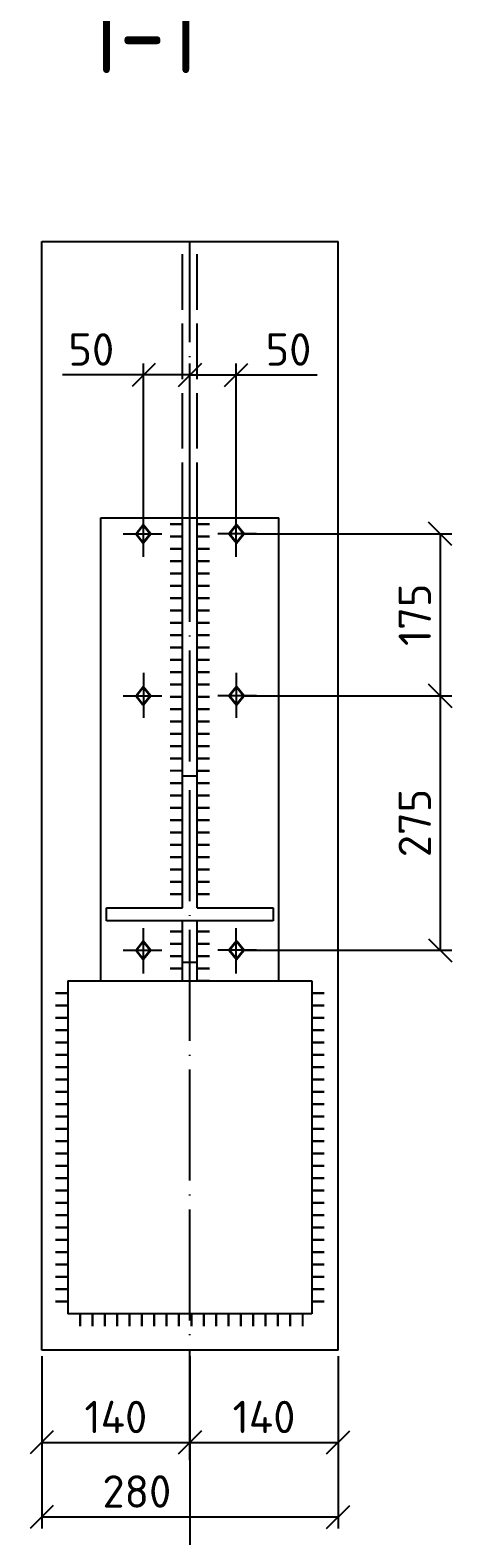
# Model space of a CAD drawing. Header units: millimetres. Extents: x -258606 to -95372, y 16759 to 83244.
# Drawn here: x -125804.4 to -125758.8, y 41902.6 to 42065.3 of the extents above; entities that cross this region are included whole.
import ezdxf

# ---------------------------------------------------------------- set-up
doc = ezdxf.new("R2010")
doc.units = ezdxf.units.MM
doc.header["$LTSCALE"] = 0.5
doc.linetypes.add('ACAD_ISO02W100', pattern=[15, 12, -3])
doc.linetypes.add('ACAD_ISO04W100', pattern=[30, 24, -3, 0, -3])
for name, color, linetype in [('Осевые', 7, 'ACAD_ISO04W100'), ('оси', 7, 'ACAD_ISO04W100'), ('тонкие', 7, 'Continuous')]:
    doc.layers.add(name, color=color, linetype=linetype)
doc.styles.add('style1', font='', dxfattribs={"oblique": 15, "height": 3.5})
doc.styles.add('Наклонный', font='isocpeur.ttf', dxfattribs={"height": 3.5})
doc.styles.add('РАЗМЕРЫ_30', font='txt.shx', dxfattribs={"width": 0.6, "height": 3})
doc.styles.get('style1').set_extended_font_data('GOST type A')
doc.dimstyles.new('РАЗМЕРЫ_10', dxfattribs={"dimtxt": 3, "dimasz": 2.5, "dimexe": 1.25, "dimexo": 0.625, "dimgap": 1, "dimtad": 3, "dimdec": 1, "dimlfac": 10, "dimrnd": 1, "dimdsep": 46, "dimtxsty": 'РАЗМЕРЫ_30', "dimblk1": 'OBLIQUE', "dimblk2": 'OBLIQUE', "dimsah": 1, "dimcen": 2.5, "dimclrt": 256, "dimadec": 0, "dimazin": 0, "dimtfac": 1, "dimtdec": 1, "dimtmove": 0, "dimatfit": 3, "dimfxl": 1, "dimtolj": 1, "dimarcsym": 0})

# ---------------------------------------------------------------- blocks, each defined once
blk = doc.blocks.new('_Oblique')
at = {"color": 0, "linetype": 'ByBlock', "lineweight": -2}
blk.add_line((-0.5, -0.5), (0.5, 0.5), dxfattribs=at)
blk = doc.blocks.new('*D1231')
at = {"color": 0, "lineweight": -2, "transparency": 16777216}
for p, q in [((-125803.11, 41922.07), (-125803.11, 41911.49)), ((-125787.11, 41922.07), (-125787.11, 41911.49)), ((-125803.11, 41912.74), (-125787.11, 41912.74))]:
    blk.add_line(p, q, dxfattribs=at)
at = {"layer": 'Defpoints', "color": 0, "transparency": 16777216}
for p in [(-125803.11, 41922.69), (-125787.11, 41922.69), (-125787.11, 41912.74)]:
    blk.add_point(p, dxfattribs=at)
at = {"color": 0, "lineweight": -2, "transparency": 16777216, "xscale": 2.5, "yscale": 2.5, "zscale": 2.5, "rotation": 180}
blk.add_blockref('_Oblique', (-125803.11, 41912.74), dxfattribs=at)
at = {"color": 0, "lineweight": -2, "transparency": 16777216, "xscale": 2.5, "yscale": 2.5, "zscale": 2.5}
blk.add_blockref('_Oblique', (-125787.11, 41912.74), dxfattribs=at)
at = {"transparency": 16777216, "insert": (-125795.11, 41915.49), "char_height": 3.5, "attachment_point": 5, "style": 'Наклонный'}
blk.add_mtext('\\A1;140', dxfattribs=at)
blk = doc.blocks.new('*D1232')
at = {"color": 0, "lineweight": -2, "transparency": 16777216}
for p, q in [((-125787.11, 41922.07), (-125787.11, 41911.49)), ((-125771.11, 41922.07), (-125771.11, 41911.49)), ((-125787.11, 41912.74), (-125771.11, 41912.74))]:
    blk.add_line(p, q, dxfattribs=at)
at = {"layer": 'Defpoints', "color": 0, "transparency": 16777216}
for p in [(-125787.11, 41922.69), (-125771.11, 41922.69), (-125771.11, 41912.74)]:
    blk.add_point(p, dxfattribs=at)
at = {"color": 0, "lineweight": -2, "transparency": 16777216, "xscale": 2.5, "yscale": 2.5, "zscale": 2.5, "rotation": 180}
blk.add_blockref('_Oblique', (-125787.11, 41912.74), dxfattribs=at)
at = {"color": 0, "lineweight": -2, "transparency": 16777216, "xscale": 2.5, "yscale": 2.5, "zscale": 2.5}
blk.add_blockref('_Oblique', (-125771.11, 41912.74), dxfattribs=at)
at = {"transparency": 16777216, "insert": (-125779.11, 41915.49), "char_height": 3.5, "attachment_point": 5, "style": 'Наклонный'}
blk.add_mtext('\\A1;140', dxfattribs=at)
blk = doc.blocks.new('*D1233')
at = {"color": 0, "lineweight": -2, "transparency": 16777216}
for p, q in [((-125803.11, 41922.07), (-125803.11, 41903.44)), ((-125771.11, 41922.07), (-125771.11, 41903.44)), ((-125803.11, 41904.69), (-125771.11, 41904.69))]:
    blk.add_line(p, q, dxfattribs=at)
at = {"layer": 'Defpoints', "color": 0, "transparency": 16777216}
for p in [(-125803.11, 41922.69), (-125771.11, 41922.69), (-125771.11, 41904.69)]:
    blk.add_point(p, dxfattribs=at)
at = {"color": 0, "lineweight": -2, "transparency": 16777216, "xscale": 2.5, "yscale": 2.5, "zscale": 2.5, "rotation": 180}
blk.add_blockref('_Oblique', (-125803.11, 41904.69), dxfattribs=at)
at = {"color": 0, "lineweight": -2, "transparency": 16777216, "xscale": 2.5, "yscale": 2.5, "zscale": 2.5}
blk.add_blockref('_Oblique', (-125771.11, 41904.69), dxfattribs=at)
at = {"transparency": 16777216, "insert": (-125792.84, 41907.44), "char_height": 3.5, "attachment_point": 5, "style": 'Наклонный'}
blk.add_mtext('\\A1;280', dxfattribs=at)
blk = doc.blocks.new('*D1243')
at = {"color": 0, "lineweight": -2, "transparency": 16777216}
for p, q in [((-125792.11, 42011.54), (-125792.11, 42029.34)), ((-125787.11, 42011.54), (-125787.11, 42029.34)), ((-125792.11, 42028.09), (-125800.86, 42028.09)), ((-125787.11, 42028.09), (-125792.11, 42028.09))]:
    blk.add_line(p, q, dxfattribs=at)
at = {"layer": 'Defpoints', "color": 0, "transparency": 16777216}
for p in [(-125787.11, 42028.09), (-125792.11, 42010.92), (-125787.11, 42010.92)]:
    blk.add_point(p, dxfattribs=at)
at = {"color": 0, "lineweight": -2, "transparency": 16777216, "xscale": 2.5, "yscale": 2.5, "zscale": 2.5, "rotation": 180}
blk.add_blockref('_Oblique', (-125792.11, 42028.09), dxfattribs=at)
at = {"color": 0, "lineweight": -2, "transparency": 16777216, "xscale": 2.5, "yscale": 2.5, "zscale": 2.5}
blk.add_blockref('_Oblique', (-125787.11, 42028.09), dxfattribs=at)
at = {"transparency": 16777216, "insert": (-125797.76, 42030.84), "char_height": 3.5, "attachment_point": 5, "style": 'Наклонный'}
blk.add_mtext('\\A1;50', dxfattribs=at)
blk = doc.blocks.new('*D1244')
at = {"color": 0, "lineweight": -2, "transparency": 16777216}
for p, q in [((-125787.11, 42011.54), (-125787.11, 42029.34)), ((-125782.11, 42011.54), (-125782.11, 42029.34)), ((-125787.11, 42028.09), (-125782.11, 42028.09)), ((-125782.11, 42028.09), (-125773.37, 42028.09))]:
    blk.add_line(p, q, dxfattribs=at)
at = {"layer": 'Defpoints', "color": 0, "transparency": 16777216}
for p in [(-125787.11, 42028.09), (-125787.11, 42010.92), (-125782.11, 42010.92)]:
    blk.add_point(p, dxfattribs=at)
at = {"color": 0, "lineweight": -2, "transparency": 16777216, "xscale": 2.5, "yscale": 2.5, "zscale": 2.5, "rotation": 180}
blk.add_blockref('_Oblique', (-125787.11, 42028.09), dxfattribs=at)
at = {"color": 0, "lineweight": -2, "transparency": 16777216, "xscale": 2.5, "yscale": 2.5, "zscale": 2.5}
blk.add_blockref('_Oblique', (-125782.11, 42028.09), dxfattribs=at)
at = {"transparency": 16777216, "insert": (-125776.47, 42030.84), "char_height": 3.5, "attachment_point": 5, "style": 'Наклонный'}
blk.add_mtext('\\A1;50', dxfattribs=at)
blk = doc.blocks.new('*D1245')
at = {"color": 0, "lineweight": -2, "transparency": 16777216}
for p, q in [((-125781.49, 42010.92), (-125758.83, 42010.92)), ((-125760.08, 42010.92), (-125760.08, 41993.42)), ((-125781.49, 41993.42), (-125758.83, 41993.42))]:
    blk.add_line(p, q, dxfattribs=at)
at = {"layer": 'Defpoints', "color": 0, "transparency": 16777216}
for p in [(-125782.11, 42010.92), (-125782.11, 41993.42), (-125760.08, 41993.42)]:
    blk.add_point(p, dxfattribs=at)
at = {"color": 0, "lineweight": -2, "transparency": 16777216, "xscale": 2.5, "yscale": 2.5, "zscale": 2.5}
for p, rotation in [((-125760.08, 42010.92), 90), ((-125760.08, 41993.42), 270)]:
    blk.add_blockref('_Oblique', p, dxfattribs=dict(at, rotation=rotation))
at = {"transparency": 16777216, "insert": (-125762.83, 42002.17), "char_height": 3.5, "attachment_point": 5, "rotation": 90, "style": 'Наклонный'}
blk.add_mtext('\\A1;175', dxfattribs=at)
blk = doc.blocks.new('*D1246')
at = {"color": 0, "lineweight": -2, "transparency": 16777216}
for p, q in [((-125781.49, 41993.42), (-125758.83, 41993.42)), ((-125760.08, 41993.42), (-125760.08, 41965.92)), ((-125781.49, 41965.92), (-125758.83, 41965.92))]:
    blk.add_line(p, q, dxfattribs=at)
at = {"layer": 'Defpoints', "color": 0, "transparency": 16777216}
for p in [(-125782.11, 41993.42), (-125782.11, 41965.92), (-125760.08, 41965.92)]:
    blk.add_point(p, dxfattribs=at)
at = {"color": 0, "lineweight": -2, "transparency": 16777216, "xscale": 2.5, "yscale": 2.5, "zscale": 2.5}
for p, rotation in [((-125760.08, 41993.42), 90), ((-125760.08, 41965.92), 270)]:
    blk.add_blockref('_Oblique', p, dxfattribs=dict(at, rotation=rotation))
at = {"transparency": 16777216, "insert": (-125762.83, 41979.67), "char_height": 3.5, "attachment_point": 5, "rotation": 90, "style": 'Наклонный'}
blk.add_mtext('\\A1;275', dxfattribs=at)

msp = doc.modelspace()

# ---------------------------------------------------------------- linework, layer by layer
at = {"color": 7, "linetype": 'Continuous', "ltscale": 0.5}
for p, q in [((-125792.11247, 42008.4283), (-125792.11247, 42013.30993)), ((-125782.11247, 42008.4283), (-125782.11247, 42013.30993)), ((-125794.31772, 42010.91893), (-125790.13001, 42010.91893)), ((-125779.90723, 42010.91893), (-125784.09493, 42010.91893)), ((-125792.11247, 41995.90955), (-125792.11247, 41991.02792)), ((-125782.11247, 41995.90955), (-125782.11247, 41991.02792)), ((-125794.31772, 41993.41893), (-125790.13001, 41993.41893)), ((-125779.90723, 41993.41893), (-125784.09493, 41993.41893)), ((-125792.11247, 41963.4283), (-125792.11247, 41968.30993)), ((-125782.11247, 41963.4283), (-125782.11247, 41968.30993)), ((-125794.31772, 41965.91893), (-125790.13001, 41965.91893)), ((-125779.90723, 41965.91893), (-125784.09493, 41965.91893))]:
    msp.add_line(p, q, dxfattribs=at)
at = {"color": 7, "linetype": 'Continuous', "lineweight": 35, "ltscale": 0.5}
for p, q in [((-125792.15053, 42011.89987), (-125792.9296, 42010.92603)), ((-125792.15053, 42009.95219), (-125792.9296, 42010.92603)), ((-125791.3674, 42010.91425), (-125792.15053, 42011.89987)), ((-125791.3674, 42010.91425), (-125792.15053, 42009.95219)), ((-125782.85754, 42010.91425), (-125782.07441, 42011.89987)), ((-125782.85754, 42010.91425), (-125782.07441, 42009.95219)), ((-125782.07441, 42011.89987), (-125781.29534, 42010.92603)), ((-125782.07441, 42009.95219), (-125781.29534, 42010.92603)), ((-125792.15053, 41994.38566), (-125792.9296, 41993.41182)), ((-125792.15053, 41992.43798), (-125792.9296, 41993.41182)), ((-125791.3674, 41993.4236), (-125792.15053, 41994.38566)), ((-125791.3674, 41993.4236), (-125792.15053, 41992.43798)), ((-125782.85754, 41993.4236), (-125782.07441, 41994.38566)), ((-125782.85754, 41993.4236), (-125782.07441, 41992.43798)), ((-125782.07441, 41994.38566), (-125781.29534, 41993.41182)), ((-125782.07441, 41992.43798), (-125781.29534, 41993.41182)), ((-125792.15053, 41966.89987), (-125792.9296, 41965.92603)), ((-125792.15053, 41964.95219), (-125792.9296, 41965.92603)), ((-125791.3674, 41965.91425), (-125792.15053, 41966.89987)), ((-125791.3674, 41965.91425), (-125792.15053, 41964.95219)), ((-125782.85754, 41965.91425), (-125782.07441, 41966.89987)), ((-125782.85754, 41965.91425), (-125782.07441, 41964.95219)), ((-125782.07441, 41966.89987), (-125781.29534, 41965.92603)), ((-125782.07441, 41964.95219), (-125781.29534, 41965.92603))]:
    msp.add_line(p, q, dxfattribs=at)
for p, q in [((-125789.2458, 42011.96651), (-125787.91247, 42011.96651)), ((-125787.91247, 42011.9665), (-125789.2458, 42011.9665)), ((-125784.97914, 42011.96651), (-125786.31247, 42011.96651)), ((-125786.31247, 42011.9665), (-125784.97914, 42011.9665)), ((-125787.91247, 42010.63317), (-125789.2458, 42010.63317)), ((-125789.2458, 42010.63317), (-125787.91247, 42010.63317)), ((-125789.2458, 42009.29984), (-125787.91247, 42009.29984)), ((-125787.91247, 42009.29983), (-125789.2458, 42009.29983)), ((-125786.31247, 42010.63317), (-125784.97914, 42010.63317)), ((-125784.97914, 42010.63317), (-125786.31247, 42010.63317)), ((-125784.97914, 42009.29984), (-125786.31247, 42009.29984)), ((-125786.31247, 42009.29983), (-125784.97914, 42009.29983)), ((-125789.2458, 42007.9665), (-125787.91247, 42007.9665)), ((-125789.2458, 42007.9665), (-125787.91247, 42007.9665)), ((-125787.91247, 42007.96649), (-125789.2458, 42007.96649)), ((-125784.97914, 42007.9665), (-125786.31247, 42007.9665)), ((-125784.97914, 42007.9665), (-125786.31247, 42007.9665)), ((-125786.31247, 42007.96649), (-125784.97914, 42007.96649)), ((-125789.24583, 42006.63316), (-125787.9125, 42006.63316)), ((-125787.9125, 42006.63316), (-125789.24583, 42006.63316)), ((-125787.91247, 42006.63317), (-125789.2458, 42006.63317)), ((-125789.2458, 42006.63316), (-125787.91247, 42006.63316)), ((-125786.31247, 42006.63317), (-125784.97914, 42006.63317)), ((-125784.97914, 42006.63316), (-125786.31247, 42006.63316)), ((-125784.97911, 42006.63316), (-125786.31244, 42006.63316)), ((-125786.31244, 42006.63316), (-125784.97911, 42006.63316)), ((-125787.9125, 42005.29983), (-125789.24583, 42005.29983)), ((-125789.24583, 42005.29982), (-125787.9125, 42005.29982)), ((-125786.31244, 42005.29983), (-125784.97911, 42005.29983)), ((-125784.97911, 42005.29982), (-125786.31244, 42005.29982)), ((-125789.24583, 42003.96649), (-125787.9125, 42003.96649)), ((-125787.9125, 42003.96649), (-125789.24583, 42003.96649)), ((-125784.97911, 42003.96649), (-125786.31244, 42003.96649)), ((-125786.31244, 42003.96649), (-125784.97911, 42003.96649)), ((-125789.24583, 42002.63316), (-125787.9125, 42002.63316)), ((-125789.24583, 42002.63316), (-125787.9125, 42002.63316)), ((-125787.9125, 42002.63315), (-125789.24583, 42002.63315)), ((-125789.24583, 42001.29982), (-125787.9125, 42001.29982)), ((-125787.9125, 42001.29982), (-125789.24583, 42001.29982)), ((-125789.24583, 42001.29982), (-125787.9125, 42001.29982)), ((-125787.9125, 42001.29981), (-125789.24583, 42001.29981)), ((-125784.97911, 42002.63316), (-125786.31244, 42002.63316)), ((-125784.97911, 42002.63316), (-125786.31244, 42002.63316)), ((-125786.31244, 42002.63315), (-125784.97911, 42002.63315)), ((-125784.97911, 42001.29982), (-125786.31244, 42001.29982)), ((-125786.31244, 42001.29982), (-125784.97911, 42001.29982)), ((-125784.97911, 42001.29982), (-125786.31244, 42001.29982)), ((-125786.31244, 42001.29981), (-125784.97911, 42001.29981)), ((-125787.9125, 41999.96648), (-125789.24583, 41999.96648)), ((-125789.24583, 41999.96648), (-125787.9125, 41999.96648)), ((-125786.31244, 41999.96648), (-125784.97911, 41999.96648)), ((-125784.97911, 41999.96648), (-125786.31244, 41999.96648)), ((-125789.24583, 41998.63315), (-125787.9125, 41998.63315)), ((-125787.9125, 41998.63314), (-125789.24583, 41998.63314)), ((-125784.97911, 41998.63315), (-125786.31244, 41998.63315)), ((-125786.31244, 41998.63314), (-125784.97911, 41998.63314)), ((-125789.24583, 41997.29981), (-125787.9125, 41997.29981)), ((-125787.9125, 41997.29981), (-125789.24583, 41997.29981)), ((-125789.24583, 41997.29981), (-125787.9125, 41997.29981)), ((-125784.97911, 41997.29981), (-125786.31244, 41997.29981)), ((-125786.31244, 41997.29981), (-125784.97911, 41997.29981)), ((-125784.97911, 41997.29981), (-125786.31244, 41997.29981)), ((-125789.24584, 41995.96648), (-125787.9125, 41995.96648)), ((-125787.9125, 41995.96647), (-125789.24584, 41995.96647)), ((-125787.9125, 41994.63315), (-125789.24584, 41994.63315)), ((-125789.24584, 41994.63314), (-125787.9125, 41994.63314)), ((-125787.9125, 41995.96648), (-125789.24583, 41995.96648)), ((-125789.24583, 41995.96647), (-125787.9125, 41995.96647)), ((-125784.9791, 41995.96648), (-125786.31244, 41995.96648)), ((-125786.31244, 41995.96648), (-125784.97911, 41995.96648)), ((-125786.31244, 41995.96647), (-125784.9791, 41995.96647)), ((-125784.97911, 41995.96647), (-125786.31244, 41995.96647)), ((-125786.31244, 41994.63315), (-125784.9791, 41994.63315)), ((-125784.9791, 41994.63314), (-125786.31244, 41994.63314)), ((-125789.24584, 41993.29981), (-125787.9125, 41993.29981)), ((-125787.9125, 41993.29981), (-125789.24584, 41993.29981)), ((-125784.9791, 41993.29981), (-125786.31244, 41993.29981)), ((-125786.31244, 41993.29981), (-125784.9791, 41993.29981)), ((-125789.24584, 41991.96648), (-125787.9125, 41991.96648)), ((-125787.9125, 41991.96647), (-125789.24584, 41991.96647)), ((-125789.24584, 41991.96647), (-125787.9125, 41991.96647)), ((-125784.9791, 41991.96648), (-125786.31244, 41991.96648)), ((-125786.31244, 41991.96647), (-125784.9791, 41991.96647)), ((-125784.9791, 41991.96647), (-125786.31244, 41991.96647)), ((-125787.9125, 41990.63314), (-125789.24584, 41990.63314)), ((-125789.24584, 41990.63314), (-125787.9125, 41990.63314)), ((-125786.31244, 41990.63314), (-125784.9791, 41990.63314)), ((-125784.9791, 41990.63314), (-125786.31244, 41990.63314)), ((-125789.24584, 41989.29981), (-125787.9125, 41989.29981)), ((-125787.9125, 41989.2998), (-125789.24584, 41989.2998)), ((-125784.9791, 41989.29981), (-125786.31244, 41989.29981)), ((-125786.31244, 41989.2998), (-125784.9791, 41989.2998)), ((-125789.24584, 41987.96647), (-125787.9125, 41987.96647)), ((-125789.24583, 41987.96647), (-125787.9125, 41987.96647)), ((-125787.9125, 41987.96646), (-125789.24583, 41987.96646)), ((-125787.9125, 41986.63314), (-125789.24583, 41986.63314)), ((-125789.24583, 41986.63313), (-125787.9125, 41986.63313)), ((-125784.97911, 41987.96647), (-125786.31244, 41987.96647)), ((-125784.9791, 41987.96647), (-125786.31244, 41987.96647)), ((-125786.31244, 41987.96646), (-125784.97911, 41987.96646)), ((-125786.31244, 41986.63314), (-125784.97911, 41986.63314)), ((-125784.97911, 41986.63313), (-125786.31244, 41986.63313)), ((-125787.9125, 41985.2998), (-125789.24583, 41985.2998)), ((-125784.97911, 41985.2998), (-125786.31244, 41985.2998)), ((-125786.31244, 41985.2998), (-125784.97911, 41985.2998)), ((-125789.24583, 41983.96647), (-125787.9125, 41983.96647)), ((-125787.9125, 41983.96646), (-125789.24583, 41983.96646)), ((-125789.24583, 41983.96646), (-125787.9125, 41983.96646)), ((-125784.97911, 41983.96647), (-125786.31244, 41983.96647)), ((-125786.31244, 41983.96646), (-125784.97911, 41983.96646)), ((-125784.97911, 41983.96646), (-125786.31244, 41983.96646)), ((-125787.9125, 41982.63313), (-125789.24583, 41982.63313)), ((-125789.24583, 41982.63313), (-125787.9125, 41982.63313)), ((-125786.31244, 41982.63313), (-125784.97911, 41982.63313)), ((-125784.97911, 41982.63313), (-125786.31244, 41982.63313)), ((-125789.24583, 41981.2998), (-125787.9125, 41981.2998)), ((-125787.9125, 41981.29979), (-125789.24583, 41981.29979)), ((-125789.24582, 41981.2998), (-125787.91249, 41981.2998)), ((-125787.91249, 41981.29979), (-125789.24582, 41981.29979)), ((-125784.97912, 41981.2998), (-125786.31245, 41981.2998)), ((-125786.31245, 41981.29979), (-125784.97912, 41981.29979)), ((-125784.97911, 41981.2998), (-125786.31244, 41981.2998)), ((-125786.31244, 41981.29979), (-125784.97911, 41981.29979)), ((-125789.24583, 41979.96647), (-125787.9125, 41979.96647)), ((-125787.9125, 41979.96646), (-125789.24583, 41979.96646)), ((-125789.24583, 41979.96646), (-125787.9125, 41979.96646)), ((-125787.9125, 41978.63313), (-125789.24583, 41978.63313)), ((-125789.24583, 41978.63313), (-125787.9125, 41978.63313)), ((-125787.91249, 41979.96647), (-125789.24582, 41979.96647)), ((-125789.24582, 41979.96646), (-125787.91249, 41979.96646)), ((-125789.24582, 41978.63313), (-125787.91249, 41978.63313)), ((-125787.91249, 41978.63313), (-125789.24582, 41978.63313)), ((-125786.31245, 41979.96647), (-125784.97912, 41979.96647)), ((-125784.97912, 41979.96646), (-125786.31245, 41979.96646)), ((-125784.97912, 41978.63313), (-125786.31245, 41978.63313)), ((-125786.31245, 41978.63313), (-125784.97912, 41978.63313)), ((-125784.97911, 41979.96647), (-125786.31244, 41979.96647)), ((-125786.31244, 41979.96646), (-125784.97911, 41979.96646)), ((-125784.97911, 41979.96646), (-125786.31244, 41979.96646)), ((-125786.31244, 41978.63313), (-125784.97911, 41978.63313)), ((-125784.97911, 41978.63313), (-125786.31244, 41978.63313)), ((-125789.24583, 41977.2998), (-125787.9125, 41977.2998)), ((-125787.9125, 41977.29979), (-125789.24583, 41977.29979)), ((-125789.24582, 41977.2998), (-125787.91249, 41977.2998)), ((-125787.91249, 41977.29979), (-125789.24582, 41977.29979)), ((-125789.24582, 41977.29979), (-125787.91249, 41977.29979)), ((-125784.97912, 41977.2998), (-125786.31245, 41977.2998)), ((-125786.31245, 41977.29979), (-125784.97912, 41977.29979)), ((-125784.97912, 41977.29979), (-125786.31245, 41977.29979)), ((-125784.97911, 41977.2998), (-125786.31244, 41977.2998)), ((-125786.31244, 41977.29979), (-125784.97911, 41977.29979)), ((-125789.24583, 41975.96646), (-125787.9125, 41975.96646)), ((-125787.91249, 41975.96646), (-125789.24582, 41975.96646)), ((-125789.24582, 41975.96646), (-125787.91249, 41975.96646)), ((-125786.31245, 41975.96646), (-125784.97912, 41975.96646)), ((-125784.97912, 41975.96646), (-125786.31245, 41975.96646)), ((-125784.97911, 41975.96646), (-125786.31244, 41975.96646)), ((-125789.24582, 41974.63313), (-125787.91249, 41974.63313)), ((-125787.91249, 41974.63312), (-125789.24582, 41974.63312)), ((-125784.97912, 41974.63313), (-125786.31245, 41974.63313)), ((-125786.31245, 41974.63312), (-125784.97912, 41974.63312)), ((-125789.24582, 41973.29979), (-125787.91249, 41973.29979)), ((-125789.24581, 41973.29979), (-125787.91248, 41973.29979)), ((-125787.91248, 41973.29979), (-125789.24581, 41973.29979)), ((-125787.91248, 41971.96646), (-125789.24581, 41971.96646)), ((-125789.24581, 41971.96645), (-125787.91248, 41971.96645)), ((-125784.97913, 41973.29979), (-125786.31246, 41973.29979)), ((-125786.31246, 41973.29979), (-125784.97913, 41973.29979)), ((-125786.31246, 41971.96646), (-125784.97913, 41971.96646)), ((-125784.97913, 41971.96645), (-125786.31246, 41971.96645)), ((-125784.97912, 41973.29979), (-125786.31245, 41973.29979)), ((-125787.91248, 41967.96645), (-125789.24581, 41967.96645)), ((-125789.24581, 41967.96645), (-125787.91248, 41967.96645)), ((-125786.31246, 41967.96645), (-125784.97913, 41967.96645)), ((-125784.97913, 41967.96645), (-125786.31246, 41967.96645)), ((-125789.24581, 41966.63312), (-125787.91248, 41966.63312)), ((-125787.91248, 41966.63311), (-125789.24581, 41966.63311)), ((-125784.97913, 41966.63312), (-125786.31246, 41966.63312)), ((-125786.31246, 41966.63311), (-125784.97913, 41966.63311)), ((-125789.24581, 41965.29979), (-125787.91248, 41965.29979)), ((-125787.91248, 41965.29978), (-125789.24581, 41965.29978)), ((-125789.24581, 41965.29978), (-125787.91248, 41965.29978)), ((-125787.91248, 41963.96646), (-125789.24581, 41963.96646)), ((-125789.24581, 41963.96645), (-125787.91248, 41963.96645)), ((-125784.97913, 41965.29979), (-125786.31246, 41965.29979)), ((-125786.31246, 41965.29978), (-125784.97913, 41965.29978)), ((-125784.97913, 41965.29978), (-125786.31246, 41965.29978)), ((-125786.31246, 41963.96646), (-125784.97913, 41963.96646)), ((-125784.97913, 41963.96645), (-125786.31246, 41963.96645)), ((-125784.97913, 41962.63312), (-125786.31246, 41962.63312)), ((-125786.31246, 41962.63312), (-125784.97913, 41962.63312)), ((-125801.6229, 41961.29981), (-125800.28957, 41961.29981)), ((-125800.28957, 41961.2998), (-125801.6229, 41961.2998)), ((-125772.60198, 41961.29981), (-125773.93531, 41961.29981)), ((-125773.93531, 41961.29981), (-125772.60198, 41961.29981)), ((-125800.28957, 41959.96647), (-125801.6229, 41959.96647)), ((-125801.6229, 41959.96647), (-125800.28957, 41959.96647)), ((-125773.93531, 41959.96648), (-125772.60198, 41959.96648)), ((-125772.60198, 41959.96647), (-125773.93531, 41959.96647)), ((-125800.28958, 41958.63314), (-125801.62291, 41958.63314)), ((-125801.62291, 41958.63313), (-125800.28958, 41958.63313)), ((-125801.62291, 41957.2998), (-125800.28958, 41957.2998)), ((-125800.28958, 41957.2998), (-125801.62291, 41957.2998)), ((-125800.28957, 41958.63313), (-125801.6229, 41958.63313)), ((-125772.60198, 41958.63315), (-125773.93531, 41958.63315)), ((-125773.93531, 41958.63314), (-125772.60198, 41958.63314)), ((-125772.60198, 41957.29981), (-125773.93531, 41957.29981)), ((-125772.60198, 41957.29981), (-125773.93531, 41957.29981)), ((-125773.93531, 41957.2998), (-125772.60198, 41957.2998)), ((-125800.28958, 41955.96647), (-125801.62291, 41955.96647)), ((-125801.62291, 41955.96646), (-125800.28958, 41955.96646)), ((-125773.93531, 41955.96647), (-125772.60198, 41955.96647)), ((-125772.60198, 41955.96647), (-125773.93531, 41955.96647)), ((-125800.28958, 41954.63313), (-125801.62291, 41954.63313)), ((-125801.62291, 41954.63313), (-125800.28958, 41954.63313)), ((-125800.28958, 41954.63313), (-125801.62291, 41954.63313)), ((-125772.60198, 41954.63314), (-125773.93531, 41954.63314)), ((-125773.93531, 41954.63313), (-125772.60198, 41954.63313)), ((-125801.62291, 41953.2998), (-125800.28958, 41953.2998)), ((-125800.28958, 41953.29979), (-125801.62291, 41953.29979)), ((-125772.60199, 41953.2998), (-125773.93532, 41953.2998)), ((-125773.93532, 41953.2998), (-125772.60199, 41953.2998)), ((-125772.60198, 41953.2998), (-125773.93531, 41953.2998)), ((-125800.28958, 41951.96646), (-125801.62291, 41951.96646)), ((-125801.62291, 41951.96646), (-125800.28958, 41951.96646)), ((-125773.93532, 41951.96647), (-125772.60199, 41951.96647)), ((-125772.60199, 41951.96646), (-125773.93532, 41951.96646)), ((-125800.28958, 41950.63313), (-125801.62291, 41950.63313)), ((-125801.62291, 41950.63313), (-125800.28958, 41950.63313)), ((-125800.28958, 41950.63313), (-125801.62291, 41950.63313)), ((-125801.62291, 41949.2998), (-125800.28958, 41949.2998)), ((-125800.28958, 41949.29979), (-125801.62291, 41949.29979)), ((-125772.60199, 41950.63314), (-125773.93532, 41950.63314)), ((-125773.93532, 41950.63313), (-125772.60199, 41950.63313)), ((-125772.60199, 41949.2998), (-125773.93532, 41949.2998)), ((-125772.60199, 41949.2998), (-125773.93532, 41949.2998)), ((-125773.93532, 41949.29979), (-125772.60199, 41949.29979)), ((-125800.28958, 41947.96647), (-125801.62291, 41947.96647)), ((-125801.62291, 41947.96646), (-125800.28958, 41947.96646)), ((-125773.93532, 41947.96646), (-125772.60199, 41947.96646)), ((-125772.60199, 41947.96646), (-125773.93532, 41947.96646)), ((-125800.28958, 41946.63313), (-125801.62292, 41946.63313)), ((-125801.62292, 41946.63313), (-125800.28958, 41946.63313)), ((-125800.28958, 41946.63313), (-125801.62291, 41946.63313)), ((-125772.602, 41946.63313), (-125773.93533, 41946.63313)), ((-125773.93533, 41946.63313), (-125772.602, 41946.63313)), ((-125772.60199, 41946.63313), (-125773.93532, 41946.63313)), ((-125773.93532, 41946.63313), (-125772.60199, 41946.63313)), ((-125801.62292, 41945.2998), (-125800.28958, 41945.2998)), ((-125800.28958, 41945.2998), (-125801.62292, 41945.2998)), ((-125773.93533, 41945.2998), (-125772.602, 41945.2998)), ((-125772.602, 41945.29979), (-125773.93533, 41945.29979)), ((-125772.60199, 41945.2998), (-125773.93532, 41945.2998)), ((-125773.93532, 41945.29979), (-125772.60199, 41945.29979)), ((-125772.60199, 41945.29979), (-125773.93532, 41945.29979)), ((-125800.28958, 41943.96647), (-125801.62292, 41943.96647)), ((-125801.62292, 41943.96646), (-125800.28958, 41943.96646)), ((-125800.28958, 41942.63313), (-125801.62292, 41942.63313)), ((-125800.28958, 41942.63313), (-125801.62292, 41942.63313)), ((-125801.62292, 41942.63312), (-125800.28958, 41942.63312)), ((-125772.602, 41943.96647), (-125773.93533, 41943.96647)), ((-125773.93533, 41943.96646), (-125772.602, 41943.96646)), ((-125772.602, 41942.63313), (-125773.93533, 41942.63313)), ((-125772.602, 41942.63313), (-125773.93533, 41942.63313)), ((-125773.93533, 41942.63312), (-125772.602, 41942.63312)), ((-125773.93532, 41943.96647), (-125772.60199, 41943.96647)), ((-125772.60199, 41943.96646), (-125773.93532, 41943.96646)), ((-125772.60199, 41942.63313), (-125773.93532, 41942.63313)), ((-125773.93532, 41942.63313), (-125772.60199, 41942.63313)), ((-125801.62292, 41941.2998), (-125800.28958, 41941.2998)), ((-125800.28958, 41941.29979), (-125801.62292, 41941.29979)), ((-125773.93533, 41941.2998), (-125772.602, 41941.2998)), ((-125772.602, 41941.29979), (-125773.93533, 41941.29979)), ((-125772.60199, 41941.29979), (-125773.93532, 41941.29979)), ((-125800.28958, 41939.96646), (-125801.62292, 41939.96646)), ((-125801.62292, 41939.96646), (-125800.28958, 41939.96646)), ((-125772.602, 41939.96646), (-125773.93533, 41939.96646)), ((-125773.93533, 41939.96646), (-125772.602, 41939.96646)), ((-125800.28959, 41938.63313), (-125801.62293, 41938.63313)), ((-125801.62293, 41938.63312), (-125800.28959, 41938.63312)), ((-125800.28958, 41938.63312), (-125801.62292, 41938.63312)), ((-125772.602, 41938.63312), (-125773.93534, 41938.63312)), ((-125773.93534, 41938.63312), (-125772.602, 41938.63312)), ((-125772.602, 41938.63312), (-125773.93533, 41938.63312)), ((-125801.62293, 41937.29979), (-125800.28959, 41937.29979)), ((-125800.28959, 41937.29979), (-125801.62293, 41937.29979)), ((-125773.93534, 41937.29979), (-125772.602, 41937.29979)), ((-125772.602, 41937.29978), (-125773.93534, 41937.29978)), ((-125800.28959, 41935.96646), (-125801.62293, 41935.96646)), ((-125801.62293, 41935.96645), (-125800.28959, 41935.96645)), ((-125800.28959, 41934.63312), (-125801.62293, 41934.63312)), ((-125800.28959, 41934.63312), (-125801.62293, 41934.63312)), ((-125801.62293, 41934.63311), (-125800.28959, 41934.63311)), ((-125772.602, 41935.96646), (-125773.93534, 41935.96646)), ((-125773.93534, 41935.96645), (-125772.602, 41935.96645)), ((-125772.602, 41934.63312), (-125773.93534, 41934.63312)), ((-125772.602, 41934.63312), (-125773.93534, 41934.63312)), ((-125773.93534, 41934.63311), (-125772.602, 41934.63311)), ((-125801.62293, 41933.29979), (-125800.28959, 41933.29979)), ((-125800.28959, 41933.29978), (-125801.62293, 41933.29978)), ((-125773.93534, 41933.29979), (-125772.602, 41933.29979)), ((-125772.602, 41933.29978), (-125773.93534, 41933.29978)), ((-125800.28959, 41931.96645), (-125801.62293, 41931.96645)), ((-125801.62293, 41931.96645), (-125800.28959, 41931.96645)), ((-125772.602, 41931.96645), (-125773.93534, 41931.96645)), ((-125773.93534, 41931.96645), (-125772.602, 41931.96645)), ((-125800.28959, 41930.63312), (-125801.62293, 41930.63312)), ((-125801.62293, 41930.63312), (-125800.28959, 41930.63312)), ((-125800.28959, 41930.63311), (-125801.62293, 41930.63311)), ((-125772.602, 41930.63312), (-125773.93534, 41930.63312)), ((-125773.93534, 41930.63311), (-125772.602, 41930.63311)), ((-125772.602, 41930.63311), (-125773.93534, 41930.63311)), ((-125801.62293, 41929.29979), (-125800.28959, 41929.29979)), ((-125800.28959, 41929.29978), (-125801.62293, 41929.29978)), ((-125800.28959, 41927.96646), (-125801.62293, 41927.96646)), ((-125801.62293, 41927.96645), (-125800.28959, 41927.96645)), ((-125773.93534, 41929.29979), (-125772.602, 41929.29979)), ((-125772.602, 41929.29978), (-125773.93534, 41929.29978)), ((-125772.602, 41927.96645), (-125773.93534, 41927.96645)), ((-125773.93534, 41927.96645), (-125772.602, 41927.96645)), ((-125798.95626, 41925.29978), (-125798.95626, 41926.63312)), ((-125798.95625, 41926.63312), (-125798.95625, 41925.29978)), ((-125797.62293, 41926.63312), (-125797.62293, 41925.29978)), ((-125797.62292, 41925.29978), (-125797.62292, 41926.63312)), ((-125796.28959, 41926.63312), (-125796.28959, 41925.29978)), ((-125796.28959, 41926.63312), (-125796.28959, 41925.29978)), ((-125796.28958, 41925.29978), (-125796.28958, 41926.63312)), ((-125794.95626, 41925.29978), (-125794.95626, 41926.63312)), ((-125794.95625, 41926.63312), (-125794.95625, 41925.29978)), ((-125793.62292, 41926.63312), (-125793.62292, 41925.29978)), ((-125793.62292, 41925.29978), (-125793.62292, 41926.63312)), ((-125792.28958, 41926.63312), (-125792.28958, 41925.29978)), ((-125792.28958, 41926.63311), (-125792.28958, 41925.29977)), ((-125792.28958, 41925.29977), (-125792.28958, 41926.63311)), ((-125790.95625, 41925.29977), (-125790.95625, 41926.63311)), ((-125790.95624, 41926.63311), (-125790.95624, 41925.29977)), ((-125789.62292, 41926.63311), (-125789.62292, 41925.29977)), ((-125789.62291, 41925.29977), (-125789.62291, 41926.63311)), ((-125788.28958, 41926.63311), (-125788.28958, 41925.29977)), ((-125788.28958, 41926.63311), (-125788.28958, 41925.29977)), ((-125788.28957, 41925.29977), (-125788.28957, 41926.63311)), ((-125786.95625, 41925.29977), (-125786.95625, 41926.63311)), ((-125786.95624, 41926.63311), (-125786.95624, 41925.29977)), ((-125785.62291, 41926.63311), (-125785.62291, 41925.29977)), ((-125785.62291, 41925.29977), (-125785.62291, 41926.63311)), ((-125784.28958, 41926.63311), (-125784.28958, 41925.29977)), ((-125784.28957, 41925.29977), (-125784.28957, 41926.63311)), ((-125784.28957, 41926.63311), (-125784.28957, 41925.29977)), ((-125782.95625, 41925.29977), (-125782.95625, 41926.63311)), ((-125782.95624, 41926.63311), (-125782.95624, 41925.29977)), ((-125781.62291, 41926.63311), (-125781.62291, 41925.29977)), ((-125781.62291, 41925.29977), (-125781.62291, 41926.63311)), ((-125780.28957, 41926.63311), (-125780.28957, 41925.29977)), ((-125780.28957, 41926.63311), (-125780.28957, 41925.29978)), ((-125780.28956, 41925.29978), (-125780.28956, 41926.63311)), ((-125778.95623, 41926.63311), (-125778.95623, 41925.29978)), ((-125778.95623, 41925.29978), (-125778.95623, 41926.63311)), ((-125778.95623, 41926.63311), (-125778.95623, 41925.29978)), ((-125777.6229, 41925.29978), (-125777.6229, 41926.63311)), ((-125777.62289, 41926.63311), (-125777.62289, 41925.29978)), ((-125776.28957, 41926.63311), (-125776.28957, 41925.29978)), ((-125776.28956, 41925.29978), (-125776.28956, 41926.63311)), ((-125774.95623, 41926.63311), (-125774.95623, 41925.29978))]:
    msp.add_line(p, q)
at = {"layer": 'Осевые'}
msp.add_line((-125787.11247, 41910.82551), (-125787.11247, 42042.50585), dxfattribs=at)
at = {"layer": 'оси', "ltscale": 20}
msp.add_line((-125787.11247, 41912.96487), (-125787.11247, 41898.29084), dxfattribs=at)
at = {"layer": 'тонкие'}
for p, q in [((-125803.11247, 41922.69386), (-125803.11247, 42042.50585)), ((-125803.11247, 42042.50585), (-125771.11247, 42042.50585)), ((-125771.11247, 41922.69386), (-125771.11247, 42042.50585)), ((-125796.73428, 41962.63312), (-125796.73428, 42012.63312)), ((-125796.73428, 42012.63312), (-125777.49066, 42012.63312)), ((-125787.91247, 41970.52052), (-125787.91247, 42012.63312)), ((-125786.31247, 41970.52052), (-125786.31247, 42012.63312)), ((-125777.49066, 41962.63312), (-125777.49066, 42012.63312)), ((-125787.91247, 41984.78519), (-125786.31247, 41984.78519)), ((-125796.11247, 41969.09455), (-125796.11247, 41970.52052)), ((-125796.11247, 41970.52052), (-125787.91247, 41970.52052)), ((-125786.31247, 41970.52052), (-125778.11247, 41970.52052)), ((-125778.11247, 41970.52052), (-125778.11247, 41969.09455)), ((-125787.11247, 41969.09455), (-125796.11247, 41969.09455)), ((-125787.91247, 41962.63312), (-125787.91247, 41969.09455)), ((-125778.11247, 41969.09455), (-125787.11247, 41969.09455)), ((-125786.31247, 41962.63312), (-125786.31247, 41969.09455)), ((-125787.91247, 41964.63311), (-125786.31247, 41964.63311)), ((-125800.28959, 41962.63312), (-125800.28959, 41926.63312)), ((-125800.28959, 41962.63312), (-125773.93535, 41962.63312)), ((-125773.93535, 41962.63312), (-125773.93535, 41926.63312)), ((-125773.93535, 41926.63312), (-125800.28959, 41926.63312)), ((-125771.11247, 41922.69386), (-125803.11247, 41922.69386))]:
    msp.add_line(p, q, dxfattribs=at)
at = {"layer": 'тонкие', "linetype": 'ACAD_ISO02W100'}
for p, q in [((-125787.91247, 42012.63312), (-125787.91247, 42042.50585)), ((-125786.31247, 42012.63312), (-125786.31247, 42042.50585))]:
    msp.add_line(p, q, dxfattribs=at)

# ---------------------------------------------------------------- texts
at = {"ltscale": 0.5, "style": 'style1'}
msp.add_text('1-1', height=9, dxfattribs=at).set_placement((-125798.33574, 42060.67884))

# ---------------------------------------------------------------- dimensions: what is measured, and where the dimension line sits
for p1, picture, middle in [((-125792.11247, 42010.91893), '*D1243', (-125797.75606, 42028.08614)), ((-125782.11247, 42010.91893), '*D1244', (-125776.46888, 42028.08614))]:
    dim = msp.add_linear_dim(base=(-125787.11247, 42028.08614), p1=p1, p2=(-125787.11247, 42010.91893), dimstyle='РАЗМЕРЫ_10', override={"dimtxsty": 'Наклонный'})
    dim.commit()
    dim.dimension.update_dxf_attribs({"geometry": picture, "text_midpoint": middle, "dimtype": 160})
for base, p1, p2, picture, middle in [((-125760.075, 41993.41893), (-125782.11247, 42010.91893), (-125782.11247, 41993.41893), '*D1245', (-125762.825, 42002.16893)), ((-125760.075, 41965.91893), (-125782.11247, 41993.41893), (-125782.11247, 41965.91893), '*D1246', (-125762.825, 41979.66893))]:
    dim = msp.add_linear_dim(base=base, p1=p1, p2=p2, angle=90, dimstyle='РАЗМЕРЫ_10', override={"dimtxsty": 'Наклонный'})
    dim.commit()
    dim.dimension.update_dxf_attribs({"geometry": picture, "text_midpoint": middle})
for base, p1, p2, picture, middle in [((-125787.11247, 41912.74378), (-125803.11247, 41922.69386), (-125787.11247, 41922.69386), '*D1231', (-125795.11247, 41915.49378)), ((-125771.11247, 41912.74378), (-125787.11247, 41922.69386), (-125771.11247, 41922.69386), '*D1232', (-125779.11247, 41915.49378))]:
    dim = msp.add_linear_dim(base=base, p1=p1, p2=p2, text='140', dimstyle='РАЗМЕРЫ_10', override={"dimtxsty": 'Наклонный'})
    dim.commit()
    dim.dimension.update_dxf_attribs({"geometry": picture, "text_midpoint": middle})
dim = msp.add_linear_dim(base=(-125771.11247, 41904.6945), p1=(-125803.11247, 41922.69386), p2=(-125771.11247, 41922.69386), text='280', dimstyle='РАЗМЕРЫ_10', override={"dimtxsty": 'Наклонный'})
dim.commit()
dim.dimension.update_dxf_attribs({"geometry": '*D1233', "text_midpoint": (-125792.83851, 41904.6945), "dimtype": 160})

doc.saveas('drawing.dxf')
